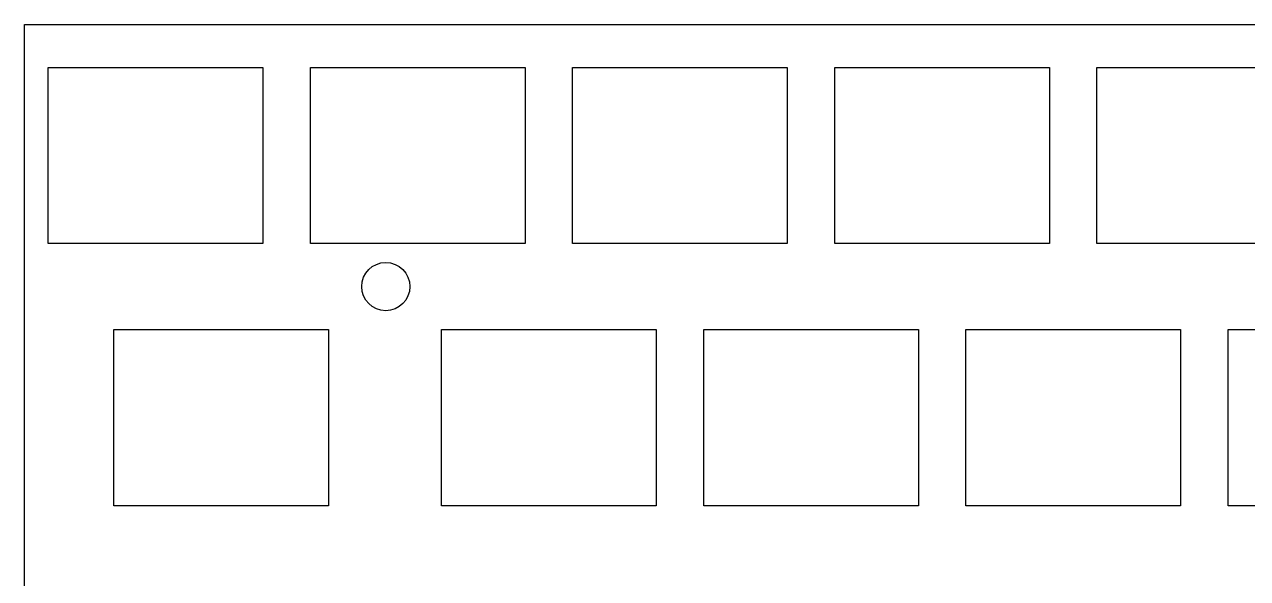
# Model space of a CAD drawing. Header units: inches. Extents: x 0 to 362, y 0 to 96.
# Drawn here: x 0.1 to 89, y 55.2 to 95.5 of the extents above; entities that cross this region are included whole.
import ezdxf

# ---------------------------------------------------------------- set-up
doc = ezdxf.new("R2010")
doc.units = ezdxf.units.IN
doc.header["$MEASUREMENT"] = 0

msp = doc.modelspace()

# ---------------------------------------------------------------- linework, layer by layer
at = {"color": 7, "linetype": 'Continuous'}
for p, q in [((0.09508, 95.5075), (362.045, 95.5075)), ((0.09508, 0.25769), (0.09508, 95.5075)), ((1.81901, 92.3837), (17.4198, 92.3837)), ((1.81901, 79.5831), (1.81901, 92.3837)), ((17.4198, 92.3837), (17.4198, 79.5831)), ((20.869, 92.3837), (36.4698, 92.3837)), ((20.869, 79.5831), (20.869, 92.3837)), ((36.4698, 92.3837), (36.4698, 79.5831)), ((39.9189, 92.3837), (55.5198, 92.3837)), ((39.9189, 79.5831), (39.9189, 92.3837)), ((55.5198, 92.3837), (55.5198, 79.5831)), ((58.9689, 92.3837), (74.5698, 92.3837)), ((58.9689, 79.5831), (58.9689, 92.3837)), ((74.5698, 92.3837), (74.5698, 79.5831)), ((78.0189, 92.3837), (93.6184, 92.3837)), ((78.0189, 79.5831), (78.0189, 92.3837)), ((17.4198, 79.5831), (1.81901, 79.5831)), ((36.4698, 79.5831), (20.869, 79.5831)), ((55.5198, 79.5831), (39.9189, 79.5831)), ((74.5698, 79.5831), (58.9689, 79.5831)), ((93.6184, 79.5831), (78.0189, 79.5831)), ((6.58153, 73.3337), (22.1809, 73.3337)), ((6.58153, 60.5331), (6.58153, 73.3337)), ((22.1809, 73.3337), (22.1809, 60.5331)), ((30.394, 73.3337), (45.9948, 73.3337)), ((30.394, 60.5331), (30.394, 73.3337)), ((45.9948, 73.3337), (45.9948, 60.5331)), ((49.4439, 73.3337), (65.0448, 73.3337)), ((49.4439, 60.5331), (49.4439, 73.3337)), ((65.0448, 73.3337), (65.0448, 60.5331)), ((68.4939, 73.3337), (84.0948, 73.3337)), ((68.4939, 60.5331), (68.4939, 73.3337)), ((84.0948, 73.3337), (84.0948, 60.5331)), ((87.5439, 73.3337), (103.145, 73.3337)), ((87.5439, 60.5331), (87.5439, 73.3337)), ((22.1809, 60.5331), (6.58153, 60.5331)), ((45.9948, 60.5331), (30.394, 60.5331)), ((65.0448, 60.5331), (49.4439, 60.5331)), ((84.0948, 60.5331), (68.4939, 60.5331)), ((103.145, 60.5331), (87.5439, 60.5331))]:
    msp.add_line(p, q, dxfattribs=at)
msp.add_circle((26.3471, 76.4584), 1.75, dxfattribs=at)

doc.saveas('drawing.dxf')
